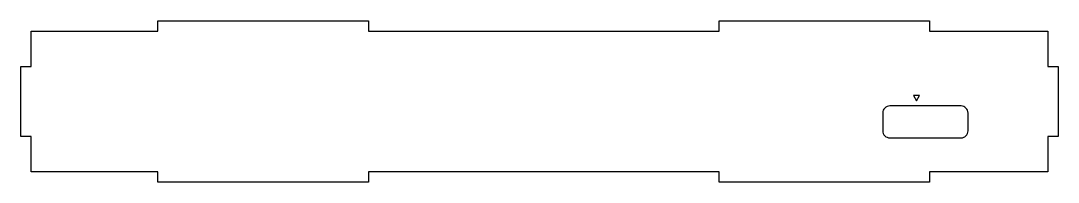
# Model space of a CAD drawing. Header units: millimetres. Extents: x -120 to 28, y -41 to -18.
import ezdxf

# ---------------------------------------------------------------- set-up
doc = ezdxf.new("R2010")
doc.units = ezdxf.units.MM
doc.layers.get('0').update_dxf_attribs({"linetype": 'CONTINUOUS'})

msp = doc.modelspace()

# ---------------------------------------------------------------- linework, layer by layer
for points in [[(-20.48, -39.99), (-70.48, -39.99), (-70.48, -41.49), (-100.48, -41.49), (-100.48, -39.99), (-118.54, -39.99), (-118.54, -34.99), (-120.04, -34.99), (-120.04, -24.99), (-118.54, -24.99), (-118.54, -19.99), (-100.48, -19.99), (-100.48, -18.49), (-70.48, -18.49), (-70.48, -19.99), (-20.48, -19.99), (-20.48, -18.49), (9.52, -18.49), (9.52, -19.99), (26.36, -19.99), (26.36, -24.99), (27.86, -24.99), (27.86, -34.99), (26.36, -34.99), (26.36, -39.99), (9.52, -39.99), (9.52, -41.49), (-20.48, -41.49)], [(7.65, -29.89), (8.08, -29.14), (7.21, -29.14)]]:
    msp.add_lwpolyline(points, close=True)
msp.add_lwpolyline([(3.84, -35.17), (14, -35.17, 0.414214), (15, -34.17), (15, -31.63, 0.414214), (14, -30.63), (3.84, -30.63, 0.414214), (2.84, -31.63), (2.84, -34.17, 0.414214)], format="xyb", close=True)

doc.saveas('drawing.dxf')
